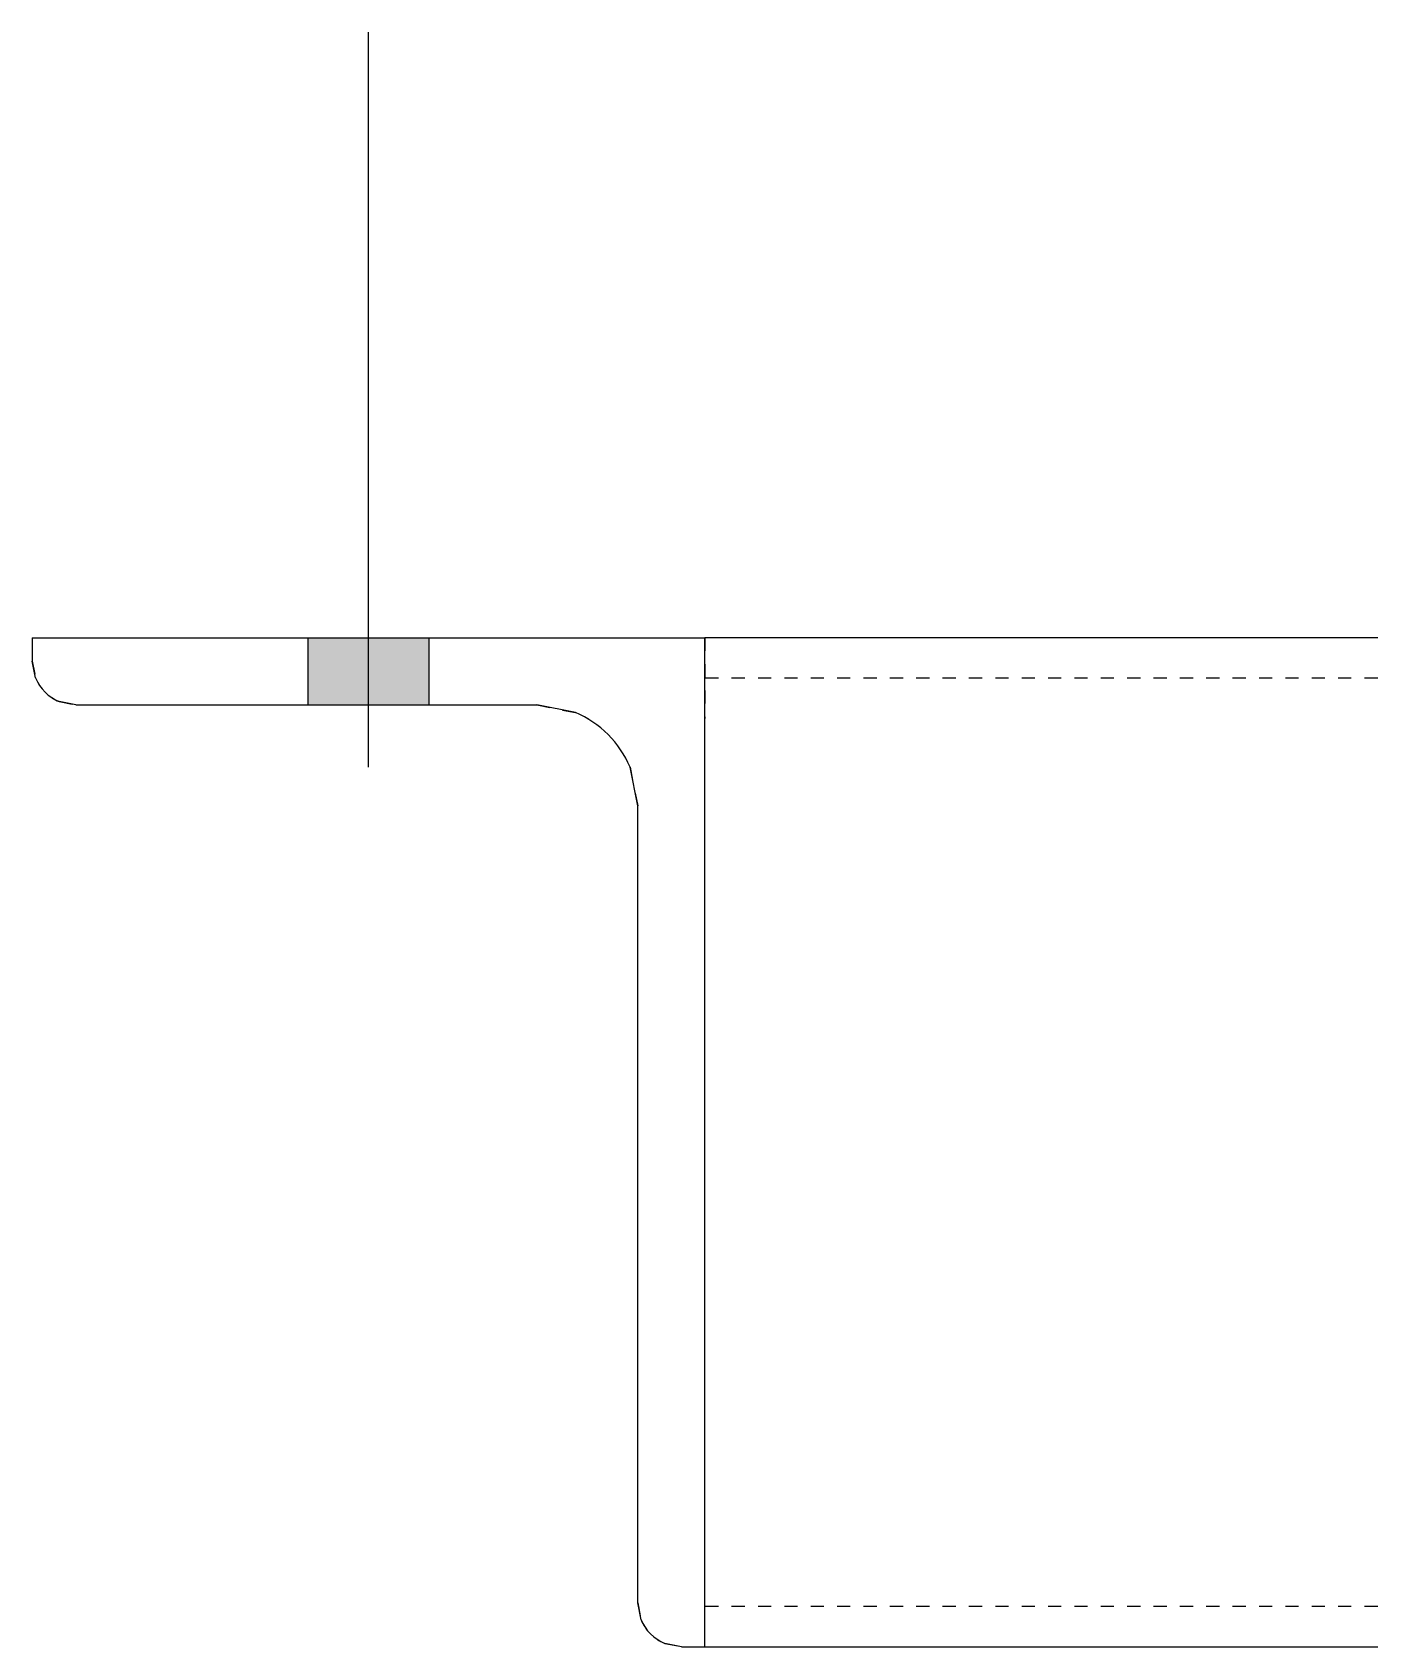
# Model space of a CAD drawing. Header units: millimetres. Extents: x 19 to 28686, y 3 to 1661.
# Drawn here: x 13412.1 to 13612.1, y 7.8 to 247.8 of the extents above; entities that cross this region are included whole.
import ezdxf

# ---------------------------------------------------------------- set-up
doc = ezdxf.new("R2010")
doc.units = ezdxf.units.MM
doc.linetypes.add('DXK_LINE_DOT2', pattern=[3.9198, 1.9599, -1.9599])
doc.layers.add('STÅL', color=7, linetype='Continuous')

msp = doc.modelspace()

# ---------------------------------------------------------------- hatches: boundary and pattern name
at = {"layer": 'STÅL', "linetype": 'Continuous'}
msp.add_hatch(color=96, dxfattribs=at).paths.add_polyline_path([(13471.14, 157.8), (13453.14, 157.8), (13453.14, 147.8), (13471.14, 147.8)])
msp.add_hatch(color=96, dxfattribs=at).paths.add_polyline_path([(13471.14, 157.8), (13453.14, 157.8), (13453.14, 147.8), (13471.14, 147.8)])

# ---------------------------------------------------------------- linework, layer by layer
at = {"layer": 'STÅL', "color": 96, "linetype": 'Continuous'}
for p, q in [((13462.14, 138.56), (13462.14, 247.8)), ((13462.14, 138.56), (13462.14, 247.8)), ((13453.14, 147.8), (13453.14, 157.8)), ((13453.14, 147.8), (13453.14, 157.8)), ((13471.14, 147.8), (13471.14, 157.8)), ((13471.14, 147.8), (13471.14, 157.8))]:
    msp.add_line(p, q, dxfattribs=at)
at = {"layer": 'STÅL', "color": 2, "linetype": 'Continuous'}
for p, q in [((13412.14, 157.8), (13412.14, 154.3)), ((13412.14, 157.8), (13512.14, 157.8)), ((13612.14, 157.8), (13512.14, 157.8)), ((13512.14, 7.8), (13512.14, 157.8)), ((13412.64, 151.81), (13412.14, 154.3)), ((13418.64, 147.8), (13416.16, 148.29)), ((13418.64, 147.8), (13487.14, 147.8)), ((13492.88, 146.66), (13487.14, 147.8)), ((13512.14, 19.8), (13512.14, 145.8)), ((13502.14, 132.8), (13501, 138.54)), ((13502.14, 14.3), (13502.14, 132.8)), ((13502.64, 11.81), (13502.14, 14.3)), ((13508.64, 7.8), (13506.16, 8.29)), ((13508.64, 7.8), (13512.14, 7.8)), ((13512.14, 7.8), (13612.14, 7.8))]:
    msp.add_line(p, q, dxfattribs=at)
at = {"layer": 'STÅL', "color": 7, "linetype": 'DXK_LINE_DOT2'}
for p, q in [((13512.14, 157.8), (13512.14, 145.8)), ((13412.14, 154.3), (13412.64, 151.81)), ((13612.14, 151.8), (13512.14, 151.8)), ((13416.16, 148.29), (13418.64, 147.8)), ((13487.14, 147.8), (13492.88, 146.66)), ((13501, 138.54), (13502.14, 132.8)), ((13512.14, 7.8), (13512.14, 19.8)), ((13502.14, 14.3), (13502.64, 11.81)), ((13612.14, 13.8), (13512.14, 13.8)), ((13506.16, 8.29), (13508.64, 7.8))]:
    msp.add_line(p, q, dxfattribs=at)
at = {"layer": 'STÅL', "color": 2, "linetype": 'Continuous'}
for centre, radius, start, end in [((13418.64, 154.3), 6.5, 202.5, 247.5), ((13487.14, 132.8), 15, 22.5, 67.5), ((13508.64, 14.3), 6.5, 202.5, 247.5)]:
    msp.add_arc(centre, radius, start, end, dxfattribs=at)
at = {"layer": 'STÅL', "color": 7, "linetype": 'DXK_LINE_DOT2'}
for centre, radius, start, end in [((13418.64, 154.3), 6.5, 202.5, 247.5), ((13487.14, 132.8), 15, 22.5, 67.5), ((13508.64, 14.3), 6.5, 202.5, 247.5)]:
    msp.add_arc(centre, radius, start, end, dxfattribs=at)

doc.saveas('drawing.dxf')
